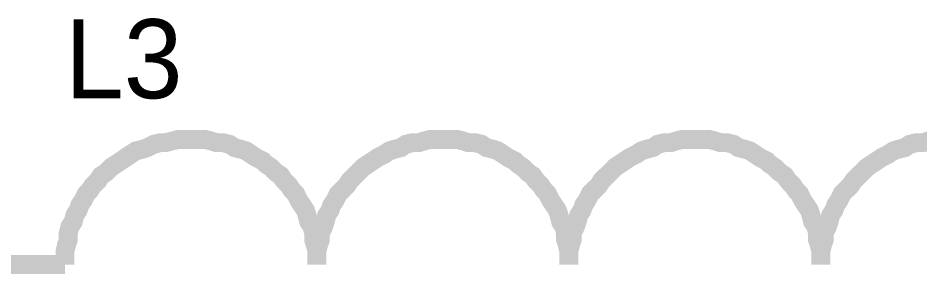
# Model space of a CAD drawing. Header units: inches. Extents: x 0 to 841, y 0 to 594.
# Drawn here: x 738.76 to 753.07, y 402.34 to 406.4 of the extents above; entities that cross this region are included whole.
import ezdxf

# ---------------------------------------------------------------- set-up
doc = ezdxf.new("R2010")
doc.units = ezdxf.units.IN
doc.layers.add('Sheet', color=255, linetype='Continuous')

msp = doc.modelspace()

# ---------------------------------------------------------------- linework, layer by layer
at = {"layer": 'Sheet'}
for points in [[(741.519, 404.475, 0.3, 0.3, 0), (741.415, 404.475, 0.3, 0.3, 0), (741.31, 404.475, 0.3, 0.3, 0), (741.206, 404.449, 0.3, 0.3, 0), (741.101, 404.423, 0.3, 0.3, 0), (741.023, 404.423, 0.3, 0.3, 0), (740.918, 404.397, 0.3, 0.3, 0), (740.814, 404.344, 0.3, 0.3, 0), (740.735, 404.318, 0.3, 0.3, 0), (740.631, 404.292, 0.3, 0.3, 0), (740.552, 404.24, 0.3, 0.3, 0), (740.474, 404.188, 0.3, 0.3, 0), (740.396, 404.135, 0.3, 0.3, 0), (740.317, 404.083, 0.3, 0.3, 0), (740.239, 404.031, 0.3, 0.3, 0), (740.16, 403.952, 0.3, 0.3, 0), (740.082, 403.9, 0.3, 0.3, 0), (740.03, 403.822, 0.3, 0.3, 0), (739.951, 403.743, 0.3, 0.3, 0), (739.899, 403.665, 0.3, 0.3, 0), (739.847, 403.613, 0.3, 0.3, 0), (739.795, 403.508, 0.3, 0.3, 0), (739.742, 403.43, 0.3, 0.3, 0), (739.716, 403.351, 0.3, 0.3, 0), (739.664, 403.273, 0.3, 0.3, 0), (739.638, 403.168, 0.3, 0.3, 0), (739.586, 403.09, 0.3, 0.3, 0), (739.559, 402.986, 0.3, 0.3, 0), (739.559, 402.881, 0.3, 0.3, 0), (739.533, 402.803, 0.3, 0.3, 0), (739.507, 402.698, 0.3, 0.3, 0), (739.507, 402.594, 0.3, 0.3, 0), (739.507, 402.489, 0.3, 0.3, 0)], [(743.505, 402.489, 0.3, 0.3, 0), (743.505, 402.594, 0.3, 0.3, 0), (743.505, 402.698, 0.3, 0.3, 0), (743.479, 402.803, 0.3, 0.3, 0), (743.453, 402.881, 0.3, 0.3, 0), (743.453, 402.986, 0.3, 0.3, 0), (743.427, 403.09, 0.3, 0.3, 0), (743.375, 403.168, 0.3, 0.3, 0), (743.348, 403.273, 0.3, 0.3, 0), (743.322, 403.351, 0.3, 0.3, 0), (743.27, 403.43, 0.3, 0.3, 0), (743.218, 403.508, 0.3, 0.3, 0), (743.166, 403.613, 0.3, 0.3, 0), (743.113, 403.665, 0.3, 0.3, 0), (743.061, 403.743, 0.3, 0.3, 0), (742.983, 403.822, 0.3, 0.3, 0), (742.93, 403.9, 0.3, 0.3, 0), (742.852, 403.952, 0.3, 0.3, 0), (742.774, 404.031, 0.3, 0.3, 0), (742.695, 404.083, 0.3, 0.3, 0), (742.643, 404.135, 0.3, 0.3, 0), (742.538, 404.188, 0.3, 0.3, 0), (742.46, 404.24, 0.3, 0.3, 0), (742.382, 404.292, 0.3, 0.3, 0), (742.303, 404.318, 0.3, 0.3, 0), (742.199, 404.344, 0.3, 0.3, 0), (742.12, 404.397, 0.3, 0.3, 0), (742.016, 404.423, 0.3, 0.3, 0), (741.911, 404.423, 0.3, 0.3, 0), (741.833, 404.449, 0.3, 0.3, 0), (741.728, 404.475, 0.3, 0.3, 0), (741.624, 404.475, 0.3, 0.3, 0), (741.519, 404.475, 0.3, 0.3, 0)], [(745.517, 404.475, 0.3, 0.3, 0), (745.413, 404.475, 0.3, 0.3, 0), (745.308, 404.475, 0.3, 0.3, 0), (745.204, 404.449, 0.3, 0.3, 0), (745.125, 404.423, 0.3, 0.3, 0), (745.021, 404.423, 0.3, 0.3, 0), (744.916, 404.397, 0.3, 0.3, 0), (744.838, 404.344, 0.3, 0.3, 0), (744.733, 404.318, 0.3, 0.3, 0), (744.655, 404.292, 0.3, 0.3, 0), (744.577, 404.24, 0.3, 0.3, 0), (744.472, 404.188, 0.3, 0.3, 0), (744.394, 404.135, 0.3, 0.3, 0), (744.315, 404.083, 0.3, 0.3, 0), (744.237, 404.031, 0.3, 0.3, 0), (744.159, 403.952, 0.3, 0.3, 0), (744.106, 403.9, 0.3, 0.3, 0), (744.028, 403.822, 0.3, 0.3, 0), (743.976, 403.743, 0.3, 0.3, 0), (743.897, 403.665, 0.3, 0.3, 0), (743.845, 403.613, 0.3, 0.3, 0), (743.793, 403.508, 0.3, 0.3, 0), (743.74, 403.43, 0.3, 0.3, 0), (743.714, 403.351, 0.3, 0.3, 0), (743.662, 403.273, 0.3, 0.3, 0), (743.636, 403.168, 0.3, 0.3, 0), (743.61, 403.09, 0.3, 0.3, 0), (743.558, 402.986, 0.3, 0.3, 0), (743.558, 402.881, 0.3, 0.3, 0), (743.531, 402.803, 0.3, 0.3, 0), (743.505, 402.698, 0.3, 0.3, 0), (743.505, 402.594, 0.3, 0.3, 0), (743.505, 402.489, 0.3, 0.3, 0)], [(747.503, 402.489, 0.3, 0.3, 0), (747.503, 402.594, 0.3, 0.3, 0), (747.503, 402.698, 0.3, 0.3, 0), (747.477, 402.803, 0.3, 0.3, 0), (747.451, 402.881, 0.3, 0.3, 0), (747.451, 402.986, 0.3, 0.3, 0), (747.425, 403.09, 0.3, 0.3, 0), (747.373, 403.168, 0.3, 0.3, 0), (747.347, 403.273, 0.3, 0.3, 0), (747.32, 403.351, 0.3, 0.3, 0), (747.268, 403.43, 0.3, 0.3, 0), (747.216, 403.508, 0.3, 0.3, 0), (747.164, 403.613, 0.3, 0.3, 0), (747.111, 403.665, 0.3, 0.3, 0), (747.059, 403.743, 0.3, 0.3, 0), (746.981, 403.822, 0.3, 0.3, 0), (746.928, 403.9, 0.3, 0.3, 0), (746.85, 403.952, 0.3, 0.3, 0), (746.772, 404.031, 0.3, 0.3, 0), (746.693, 404.083, 0.3, 0.3, 0), (746.641, 404.135, 0.3, 0.3, 0), (746.536, 404.188, 0.3, 0.3, 0), (746.458, 404.24, 0.3, 0.3, 0), (746.38, 404.292, 0.3, 0.3, 0), (746.301, 404.318, 0.3, 0.3, 0), (746.197, 404.344, 0.3, 0.3, 0), (746.118, 404.397, 0.3, 0.3, 0), (746.014, 404.423, 0.3, 0.3, 0), (745.909, 404.423, 0.3, 0.3, 0), (745.831, 404.449, 0.3, 0.3, 0), (745.726, 404.475, 0.3, 0.3, 0), (745.622, 404.475, 0.3, 0.3, 0), (745.517, 404.475, 0.3, 0.3, 0)], [(749.515, 404.475, 0.3, 0.3, 0), (749.411, 404.475, 0.3, 0.3, 0), (749.306, 404.475, 0.3, 0.3, 0), (749.202, 404.449, 0.3, 0.3, 0), (749.123, 404.423, 0.3, 0.3, 0), (749.019, 404.423, 0.3, 0.3, 0), (748.914, 404.397, 0.3, 0.3, 0), (748.836, 404.344, 0.3, 0.3, 0), (748.731, 404.318, 0.3, 0.3, 0), (748.653, 404.292, 0.3, 0.3, 0), (748.575, 404.24, 0.3, 0.3, 0), (748.47, 404.188, 0.3, 0.3, 0), (748.392, 404.135, 0.3, 0.3, 0), (748.313, 404.083, 0.3, 0.3, 0), (748.235, 404.031, 0.3, 0.3, 0), (748.157, 403.952, 0.3, 0.3, 0), (748.104, 403.9, 0.3, 0.3, 0), (748.026, 403.822, 0.3, 0.3, 0), (747.974, 403.743, 0.3, 0.3, 0), (747.895, 403.665, 0.3, 0.3, 0), (747.843, 403.613, 0.3, 0.3, 0), (747.791, 403.508, 0.3, 0.3, 0), (747.738, 403.43, 0.3, 0.3, 0), (747.712, 403.351, 0.3, 0.3, 0), (747.66, 403.273, 0.3, 0.3, 0), (747.634, 403.168, 0.3, 0.3, 0), (747.608, 403.09, 0.3, 0.3, 0), (747.556, 402.986, 0.3, 0.3, 0), (747.556, 402.881, 0.3, 0.3, 0), (747.529, 402.803, 0.3, 0.3, 0), (747.503, 402.698, 0.3, 0.3, 0), (747.503, 402.594, 0.3, 0.3, 0), (747.503, 402.489, 0.3, 0.3, 0)], [(751.501, 402.489, 0.3, 0.3, 0), (751.501, 402.594, 0.3, 0.3, 0), (751.501, 402.698, 0.3, 0.3, 0), (751.475, 402.803, 0.3, 0.3, 0), (751.449, 402.881, 0.3, 0.3, 0), (751.449, 402.986, 0.3, 0.3, 0), (751.423, 403.09, 0.3, 0.3, 0), (751.371, 403.168, 0.3, 0.3, 0), (751.345, 403.273, 0.3, 0.3, 0), (751.318, 403.351, 0.3, 0.3, 0), (751.266, 403.43, 0.3, 0.3, 0), (751.214, 403.508, 0.3, 0.3, 0), (751.162, 403.613, 0.3, 0.3, 0), (751.109, 403.665, 0.3, 0.3, 0), (751.057, 403.743, 0.3, 0.3, 0), (750.979, 403.822, 0.3, 0.3, 0), (750.926, 403.9, 0.3, 0.3, 0), (750.848, 403.952, 0.3, 0.3, 0), (750.77, 404.031, 0.3, 0.3, 0), (750.691, 404.083, 0.3, 0.3, 0), (750.639, 404.135, 0.3, 0.3, 0), (750.534, 404.188, 0.3, 0.3, 0), (750.456, 404.24, 0.3, 0.3, 0), (750.378, 404.292, 0.3, 0.3, 0), (750.299, 404.318, 0.3, 0.3, 0), (750.195, 404.344, 0.3, 0.3, 0), (750.116, 404.397, 0.3, 0.3, 0), (750.012, 404.423, 0.3, 0.3, 0), (749.907, 404.423, 0.3, 0.3, 0), (749.829, 404.449, 0.3, 0.3, 0), (749.724, 404.475, 0.3, 0.3, 0), (749.62, 404.475, 0.3, 0.3, 0), (749.515, 404.475, 0.3, 0.3, 0)], [(753.304, 404.475, 0.3, 0.3, 0), (753.2, 404.449, 0.3, 0.3, 0), (753.121, 404.423, 0.3, 0.3, 0), (753.017, 404.423, 0.3, 0.3, 0), (752.912, 404.397, 0.3, 0.3, 0), (752.834, 404.344, 0.3, 0.3, 0), (752.729, 404.318, 0.3, 0.3, 0), (752.651, 404.292, 0.3, 0.3, 0), (752.573, 404.24, 0.3, 0.3, 0), (752.468, 404.188, 0.3, 0.3, 0), (752.39, 404.135, 0.3, 0.3, 0), (752.311, 404.083, 0.3, 0.3, 0), (752.233, 404.031, 0.3, 0.3, 0), (752.155, 403.952, 0.3, 0.3, 0), (752.102, 403.9, 0.3, 0.3, 0), (752.024, 403.822, 0.3, 0.3, 0), (751.972, 403.743, 0.3, 0.3, 0), (751.893, 403.665, 0.3, 0.3, 0), (751.841, 403.613, 0.3, 0.3, 0), (751.789, 403.508, 0.3, 0.3, 0), (751.737, 403.43, 0.3, 0.3, 0), (751.71, 403.351, 0.3, 0.3, 0), (751.658, 403.273, 0.3, 0.3, 0), (751.632, 403.168, 0.3, 0.3, 0), (751.606, 403.09, 0.3, 0.3, 0), (751.554, 402.986, 0.3, 0.3, 0), (751.554, 402.881, 0.3, 0.3, 0), (751.527, 402.803, 0.3, 0.3, 0), (751.501, 402.698, 0.3, 0.3, 0), (751.501, 402.594, 0.3, 0.3, 0), (751.501, 402.489, 0.3, 0.3, 0)], [(739.507, 402.489, 0.3, 0.3, 0), (735.013, 402.489, 0.3, 0.3, 0)], [(739.507, 402.489, 0.3, 0.3, 0), (739.507, 402.489, 0.3, 0.3, 0), (739.507, 402.489, 0.3, 0.3, 0), (739.507, 402.489, 0.3, 0.3, 0), (739.507, 402.489, 0.3, 0.3, 0), (739.507, 402.489, 0.3, 0.3, 0), (739.507, 402.489, 0.3, 0.3, 0), (739.507, 402.489, 0.3, 0.3, 0), (739.507, 402.489, 0.3, 0.3, 0), (739.507, 402.489, 0.3, 0.3, 0), (739.507, 402.489, 0.3, 0.3, 0), (739.507, 402.489, 0.3, 0.3, 0), (739.507, 402.489, 0.3, 0.3, 0), (739.507, 402.489, 0.3, 0.3, 0), (739.507, 402.489, 0.3, 0.3, 0), (739.507, 402.489, 0.3, 0.3, 0), (739.507, 402.489, 0.3, 0.3, 0), (739.507, 402.489, 0.3, 0.3, 0), (739.507, 402.489, 0.3, 0.3, 0), (739.507, 402.489, 0.3, 0.3, 0), (739.507, 402.489, 0.3, 0.3, 0), (739.507, 402.489, 0.3, 0.3, 0), (739.507, 402.489, 0.3, 0.3, 0), (739.507, 402.489, 0.3, 0.3, 0), (739.507, 402.489, 0.3, 0.3, 0), (739.507, 402.489, 0.3, 0.3, 0), (739.507, 402.489, 0.3, 0.3, 0), (739.507, 402.489, 0.3, 0.3, 0), (739.507, 402.489, 0.3, 0.3, 0), (739.507, 402.489, 0.3, 0.3, 0), (739.507, 402.489, 0.3, 0.3, 0), (739.507, 402.489, 0.3, 0.3, 0), (739.507, 402.489, 0.3, 0.3, 0)], [(743.505, 402.489, 0.3, 0.3, 0), (743.505, 402.489, 0.3, 0.3, 0), (743.505, 402.489, 0.3, 0.3, 0), (743.505, 402.489, 0.3, 0.3, 0), (743.505, 402.489, 0.3, 0.3, 0), (743.505, 402.489, 0.3, 0.3, 0), (743.505, 402.489, 0.3, 0.3, 0), (743.505, 402.489, 0.3, 0.3, 0), (743.505, 402.489, 0.3, 0.3, 0), (743.505, 402.489, 0.3, 0.3, 0), (743.505, 402.489, 0.3, 0.3, 0), (743.505, 402.489, 0.3, 0.3, 0), (743.505, 402.489, 0.3, 0.3, 0), (743.505, 402.489, 0.3, 0.3, 0), (743.505, 402.489, 0.3, 0.3, 0), (743.505, 402.489, 0.3, 0.3, 0), (743.505, 402.489, 0.3, 0.3, 0), (743.505, 402.489, 0.3, 0.3, 0), (743.505, 402.489, 0.3, 0.3, 0), (743.505, 402.489, 0.3, 0.3, 0), (743.505, 402.489, 0.3, 0.3, 0), (743.505, 402.489, 0.3, 0.3, 0), (743.505, 402.489, 0.3, 0.3, 0), (743.505, 402.489, 0.3, 0.3, 0), (743.505, 402.489, 0.3, 0.3, 0), (743.505, 402.489, 0.3, 0.3, 0), (743.505, 402.489, 0.3, 0.3, 0), (743.505, 402.489, 0.3, 0.3, 0), (743.505, 402.489, 0.3, 0.3, 0), (743.505, 402.489, 0.3, 0.3, 0), (743.505, 402.489, 0.3, 0.3, 0), (743.505, 402.489, 0.3, 0.3, 0), (743.505, 402.489, 0.3, 0.3, 0)], [(747.503, 402.489, 0.3, 0.3, 0), (747.503, 402.489, 0.3, 0.3, 0), (747.503, 402.489, 0.3, 0.3, 0), (747.503, 402.489, 0.3, 0.3, 0), (747.503, 402.489, 0.3, 0.3, 0), (747.503, 402.489, 0.3, 0.3, 0), (747.503, 402.489, 0.3, 0.3, 0), (747.503, 402.489, 0.3, 0.3, 0), (747.503, 402.489, 0.3, 0.3, 0), (747.503, 402.489, 0.3, 0.3, 0), (747.503, 402.489, 0.3, 0.3, 0), (747.503, 402.489, 0.3, 0.3, 0), (747.503, 402.489, 0.3, 0.3, 0), (747.503, 402.489, 0.3, 0.3, 0), (747.503, 402.489, 0.3, 0.3, 0), (747.503, 402.489, 0.3, 0.3, 0), (747.503, 402.489, 0.3, 0.3, 0), (747.503, 402.489, 0.3, 0.3, 0), (747.503, 402.489, 0.3, 0.3, 0), (747.503, 402.489, 0.3, 0.3, 0), (747.503, 402.489, 0.3, 0.3, 0), (747.503, 402.489, 0.3, 0.3, 0), (747.503, 402.489, 0.3, 0.3, 0), (747.503, 402.489, 0.3, 0.3, 0), (747.503, 402.489, 0.3, 0.3, 0), (747.503, 402.489, 0.3, 0.3, 0), (747.503, 402.489, 0.3, 0.3, 0), (747.503, 402.489, 0.3, 0.3, 0), (747.503, 402.489, 0.3, 0.3, 0), (747.503, 402.489, 0.3, 0.3, 0), (747.503, 402.489, 0.3, 0.3, 0), (747.503, 402.489, 0.3, 0.3, 0), (747.503, 402.489, 0.3, 0.3, 0)], [(751.501, 402.489, 0.3, 0.3, 0), (751.501, 402.489, 0.3, 0.3, 0), (751.501, 402.489, 0.3, 0.3, 0), (751.501, 402.489, 0.3, 0.3, 0), (751.501, 402.489, 0.3, 0.3, 0), (751.501, 402.489, 0.3, 0.3, 0), (751.501, 402.489, 0.3, 0.3, 0), (751.501, 402.489, 0.3, 0.3, 0), (751.501, 402.489, 0.3, 0.3, 0), (751.501, 402.489, 0.3, 0.3, 0), (751.501, 402.489, 0.3, 0.3, 0), (751.501, 402.489, 0.3, 0.3, 0), (751.501, 402.489, 0.3, 0.3, 0), (751.501, 402.489, 0.3, 0.3, 0), (751.501, 402.489, 0.3, 0.3, 0), (751.501, 402.489, 0.3, 0.3, 0), (751.501, 402.489, 0.3, 0.3, 0), (751.501, 402.489, 0.3, 0.3, 0), (751.501, 402.489, 0.3, 0.3, 0), (751.501, 402.489, 0.3, 0.3, 0), (751.501, 402.489, 0.3, 0.3, 0), (751.501, 402.489, 0.3, 0.3, 0), (751.501, 402.489, 0.3, 0.3, 0), (751.501, 402.489, 0.3, 0.3, 0), (751.501, 402.489, 0.3, 0.3, 0), (751.501, 402.489, 0.3, 0.3, 0), (751.501, 402.489, 0.3, 0.3, 0), (751.501, 402.489, 0.3, 0.3, 0), (751.501, 402.489, 0.3, 0.3, 0), (751.501, 402.489, 0.3, 0.3, 0), (751.501, 402.489, 0.3, 0.3, 0), (751.501, 402.489, 0.3, 0.3, 0), (751.501, 402.489, 0.3, 0.3, 0)]]:
    msp.add_lwpolyline(points, format="xyseb", dxfattribs=at)

# ---------------------------------------------------------------- texts
msp.add_text('L3', height=1.2543, dxfattribs=at).set_placement((739.507, 405.128))

doc.saveas('drawing.dxf')
